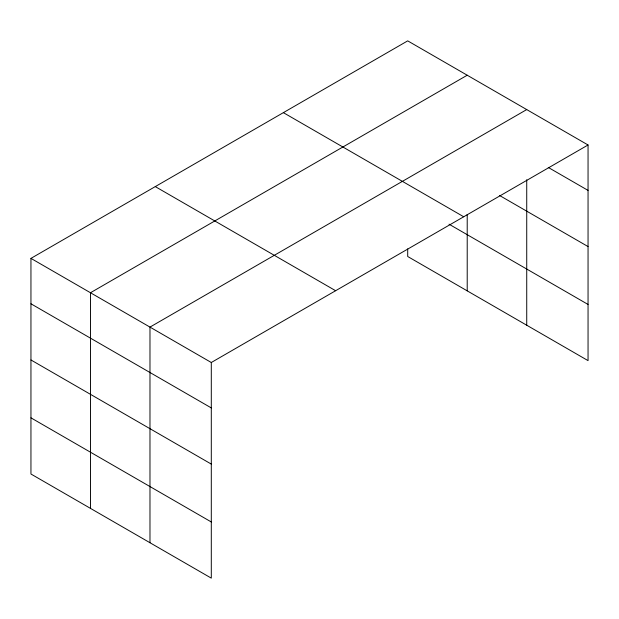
<?xml version="1.0" encoding="UTF-8"?>
<svg xmlns="http://www.w3.org/2000/svg" width="619" height="619" viewBox="0 0 619 619"><rect width="100%" height="100%" fill="white"/><g stroke="black" fill="none" stroke-linecap="round" stroke-linejoin="round"><path stroke-width="0.93" d="M588.05 144.985L407.704 40.862L30.95 258.378L30.95 474.015L211.296 578.138L211.296 362.502L588.05 144.985L588.05 360.622L407.704 256.498L407.704 248.884M526.73 179.75L526.73 325.223M467.213 75.224L90.467 292.741L90.467 508.377M526.73 109.578L149.976 327.095L149.976 542.739M548.279 167.44L588.05 190.397M499.456 195.426L588.05 246.571M283.37 112.643L463.724 216.766M449.03 224.186L588.05 304.447M155.276 186.598L335.63 290.721M30.95 258.378L211.296 362.502M30.95 303.79L211.296 407.913M30.95 359.964L211.296 464.088M30.95 417.84L211.296 521.964M467.213 214.429L467.213 290.86"/></g></svg>
